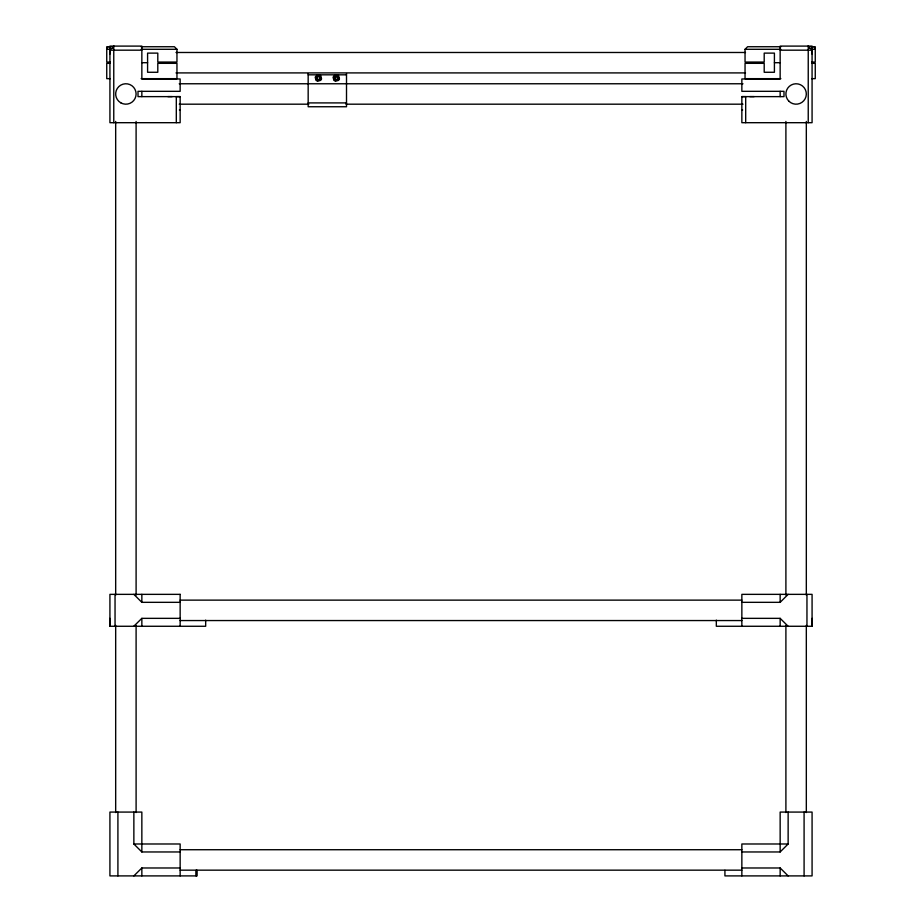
<?xml version="1.0" encoding="UTF-8"?>
<svg xmlns="http://www.w3.org/2000/svg" width="922" height="922" viewBox="0 0 922 922"><rect width="100%" height="100%" fill="white"/><g stroke="black" fill="none" stroke-linecap="round" stroke-linejoin="round"><path stroke-width="1.38" d="M113.763 122.695L113.763 46.1L109.925 50.18L141.85 50.18M205.675 620.149L205.675 626.269L109.925 626.269L109.937 618.351M109.925 54.018L110.156 51.989M112.668 48.359L113.763 46.1M108.012 46.734L106.745 49.292L109.603 49.292M317.306 76.895L317.306 79.142M317.26 76.895L318.839 76.48L319.957 78.428L318.793 79.546L317.26 79.142M335.17 76.895L334.721 78.428L335.885 79.546M335.839 76.48L337.832 77.609L337.371 79.142L335.839 79.546M780.865 78.658L745.045 78.658L745.045 63.33L764.2 63.33L764.2 72.273L774.411 72.273L774.411 53.119L764.2 53.119L764.2 62.062L745.045 62.062L745.045 49.292L747.604 46.734L780.922 46.734M741.853 602.331L780.15 602.331L788.137 594.356M741.853 851.963L780.15 851.963L788.137 843.987L788.137 812.075M133.863 875.9L141.85 867.982L180.147 867.982M133.771 626.269L141.85 618.351L180.147 618.351M317.525 74.82L315.186 77.16L316.039 80.352L317.525 81.205L320.718 80.352L321.571 78.866L320.718 75.685L319.231 74.82M335.389 74.82L333.061 77.16L333.914 80.352L335.389 81.205L338.581 80.352L339.446 78.866L338.581 75.685L337.106 74.82M335.124 76.895L335.885 76.48M172.137 96.626L167.873 96.614M749.84 96.614L754.127 96.614M180.147 96.614L138.012 96.637L138.012 91.324L180.147 91.324L180.147 78.969L141.85 78.969L141.85 46.1L109.925 46.1L109.925 122.695L180.147 122.695L180.147 96.614L176.309 96.637L176.309 122.695M110.836 46.734L106.745 46.734L106.745 62.062L110.214 62.062M141.078 46.734L174.396 46.734L176.955 49.292L176.955 62.062L157.8 62.062L157.8 53.119L147.589 53.119L147.589 72.273L157.8 72.273L157.8 63.33L176.955 63.33L176.955 78.658L141.135 78.658M811.164 46.734L815.255 46.734L815.255 62.062L811.786 62.062M141.135 49.292L176.955 49.292M745.045 49.292L780.865 49.292M812.397 49.292L815.255 49.292L813.988 46.734M780.15 50.18L812.075 50.18L808.237 46.1L808.237 122.695M176.01 52.485L745.495 52.485M142.069 62.696L147.589 62.696M774.411 62.696L779.931 62.696M110.375 63.33L106.745 63.33L106.745 78.658L110.375 78.658M811.625 63.33L815.255 63.33L815.255 78.658L811.625 78.658M176.01 72.907L745.495 72.907M308.167 74.82L346.465 74.82M179.225 83.764L742.982 83.764M741.853 96.614L783.988 96.637L783.988 91.324L741.853 91.324L741.853 78.969L780.15 78.969L780.15 46.1L812.075 46.1L812.075 122.695L741.853 122.695L741.853 96.614L745.691 96.637L745.691 122.695M308.167 102.907L346.465 102.907M179.225 104.186L308.812 104.186M345.992 104.186L742.982 104.186M179.387 109.96L180.147 109.96M741.853 109.96L742.613 109.96M180.159 594.356L109.925 594.356L109.925 626.269M180.147 600.13L741.853 600.13M133.863 594.356L141.85 602.331L180.147 602.331M741.853 618.351L780.15 618.351L788.137 626.269M180.147 620.552L741.853 620.552M741.853 626.269L741.853 594.356L812.075 594.356L812.075 626.269L716.325 626.269L716.325 620.149M133.863 812.075L133.863 843.987L180.147 843.987L180.147 875.9M788.137 843.987L741.853 843.987L741.853 875.9M180.147 849.727L741.853 849.727M133.863 843.987L141.85 851.963L180.147 851.963M741.853 867.982L780.15 867.982L788.137 875.9M180.147 870.161L741.853 870.161M337.371 76.895L337.786 78.428M335.17 79.142L334.767 77.609M808.237 46.1L809.332 48.359M811.844 51.989L812.075 54.018M812.075 618.351L812.086 626.269M806.957 594.356L806.957 626.269M806.324 121.45L806.324 595.139M806.324 625.381L806.324 812.547M804.088 812.075L804.088 875.9M785.901 121.45L785.901 595.139M785.901 625.381L785.901 812.547M780.15 91.324L780.15 96.614M780.15 594.356L780.15 602.331M780.15 618.351L780.15 626.269M780.15 851.963L780.15 812.075L812.075 812.075L812.075 875.9L724.923 875.9L724.923 870.264M780.15 867.982L780.15 875.9M346.511 73.553L346.511 106.745L308.167 106.745L308.167 73.553M319.911 77.609L319.911 78.428M316.891 77.609L316.891 78.428M197.078 870.264L197.078 875.9L109.925 875.9L109.925 812.075L141.85 812.075L141.85 851.963M196.34 870.264L196.34 875.9M196.225 870.264L196.225 875.9M180.147 594.356L180.147 626.269M141.85 91.324L141.85 96.614M141.85 594.356L141.85 602.331M141.85 618.351L141.85 626.269M141.85 867.982L141.85 875.9M136.099 121.45L136.099 595.139M136.099 625.381L136.099 812.547M117.912 812.075L117.912 875.9M115.676 121.45L115.676 595.139M115.676 625.381L115.676 812.547M115.043 594.356L115.043 626.269M316.511 76.146L315.82 77.333L316.511 79.88L317.698 80.571L320.245 79.88L320.925 78.704L320.245 76.146L319.058 75.466L316.511 76.146M334.386 76.146L333.695 77.333L334.386 79.88L335.562 80.571L338.12 79.88L338.8 78.704L338.12 76.146L336.933 75.466L334.386 76.146M788.886 101.19A10.211 10.211 0 0 0 805.978 96.614A10.211 10.211 0 0 0 793.473 84.109A10.211 10.211 0 0 0 788.886 101.19M120.782 102.815A10.211 10.211 0 0 0 136.099 93.975A10.211 10.211 0 0 0 120.782 85.124A10.211 10.211 0 0 0 120.782 102.815"/></g></svg>
